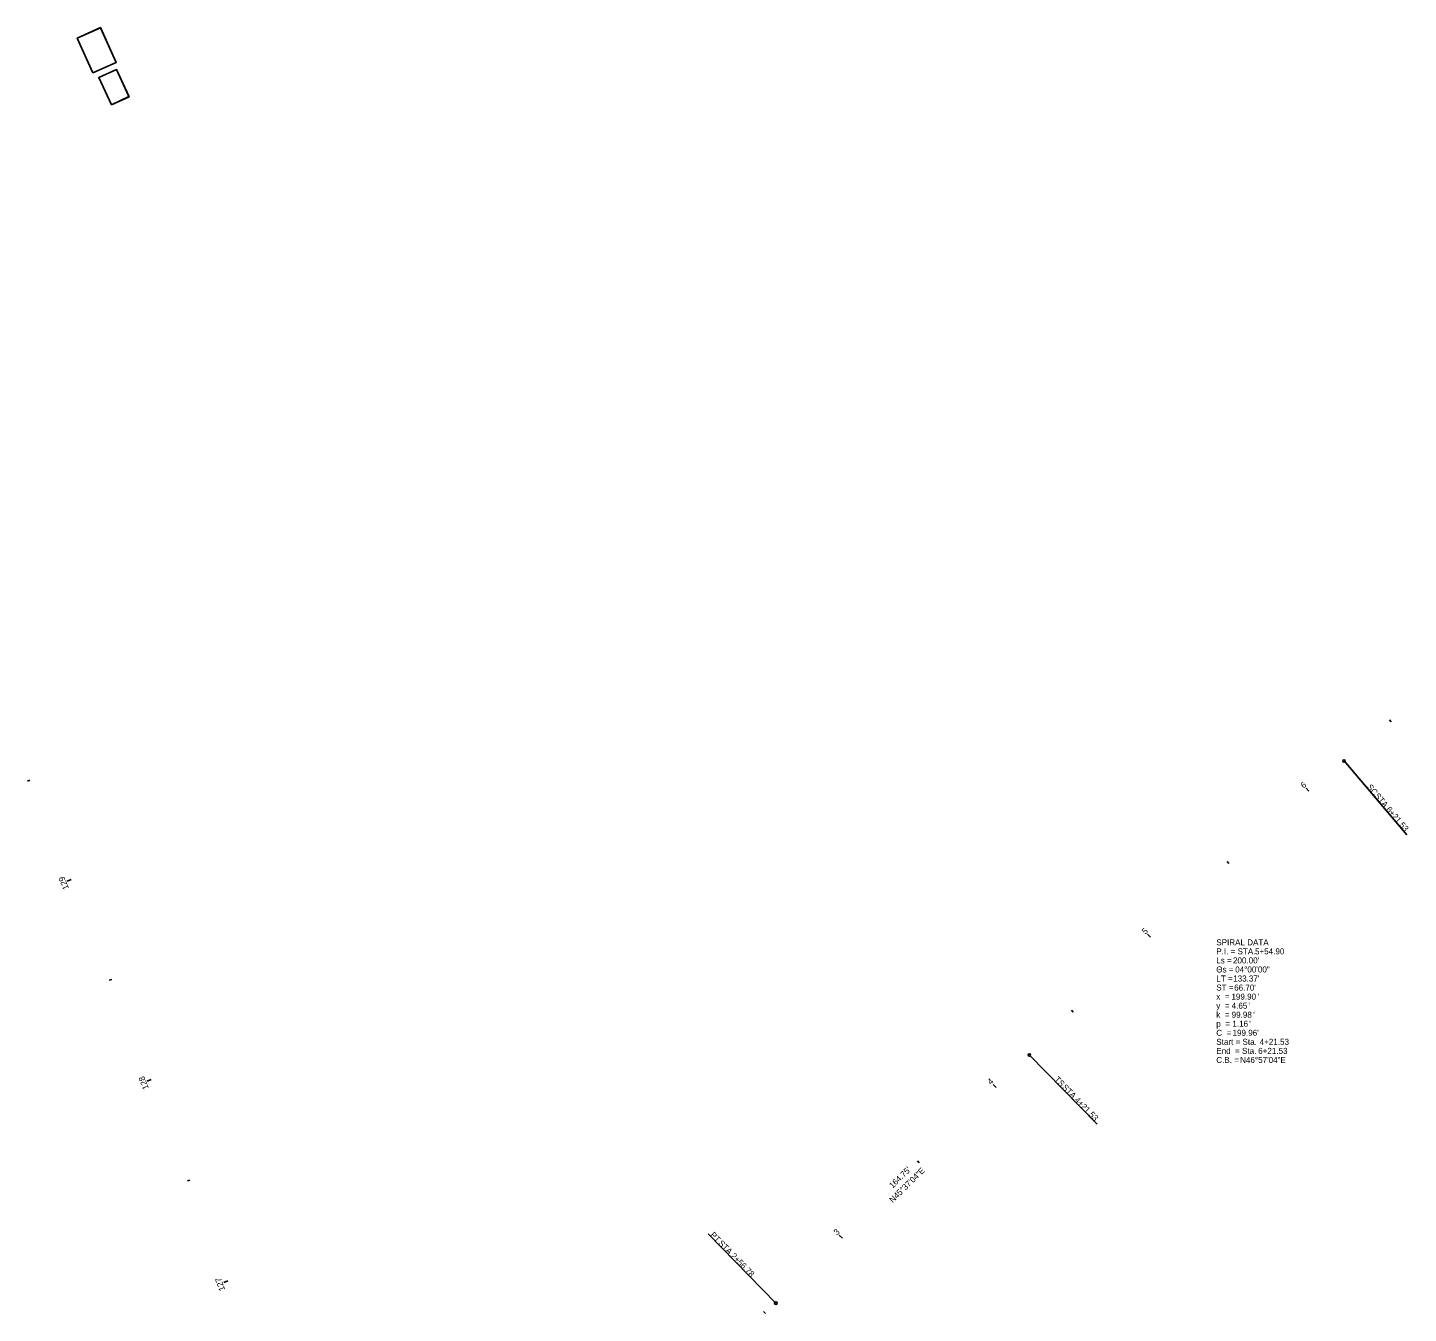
# Model space of a CAD drawing. Extents: x 147805 to 150535, y 565242 to 570329.
# Drawn here: x 149223 to 149864, y 568081 to 568678 of the extents above; entities that cross this region are included whole.
import ezdxf

# ---------------------------------------------------------------- set-up
doc = ezdxf.new("R2010")
doc.units = 0
for name, color, linetype in [('Level 10', 7, 'Continuous'), ('Level 11', 7, 'Continuous'), ('Level 12', 7, 'Continuous'), ('Level 13', 7, 'Continuous'), ('Level 14', 7, 'Continuous'), ('Level 17', 7, 'Continuous'), ('Level 8', 7, 'Continuous'), ('Level 9', 7, 'Continuous')]:
    doc.layers.add(name, color=color, linetype=linetype)

msp = doc.modelspace()

# ---------------------------------------------------------------- linework, layer by layer
at = {"layer": 'Level 10'}
for p, q in [((149834.23, 568337.3), (149863.38, 568303.02)), ((149688.1, 568200.8), (149719.58, 568168.64)), ((149570.36, 568085.57), (149538.88, 568117.73))]:
    msp.add_line(p, q, dxfattribs=at)
for centre in [(149834.23, 568337.3), (149688.1, 568200.8), (149570.36, 568085.57)]:
    msp.add_circle(centre, 0.6, dxfattribs=at)
at = {"layer": 'Level 12'}
for p, q in [((149856.1, 568355.52), (149855.34, 568356.45)), ((149817.93, 568323.23), (149816.61, 568324.73)), ((149780.78, 568289.77), (149779.96, 568290.65)), ((149744.38, 568255.49), (149743, 568256.93)), ((149708.46, 568220.71), (149707.62, 568221.56)), ((149672.72, 568185.74), (149671.32, 568187.17)), ((149636.98, 568150.77), (149636.14, 568151.63)), ((149601.25, 568115.8), (149599.85, 568117.23)), ((149565.5, 568080.84), (149564.66, 568081.71))]:
    msp.add_line(p, q, dxfattribs=at)
at = {"layer": 'Level 14'}
for p, q in [((149245.95, 568672.91), (149256.73, 568677.78)), ((149256.73, 568677.78), (149264.03, 568661.63)), ((149245.95, 568672.91), (149253.25, 568656.76)), ((149253.25, 568656.76), (149264.03, 568661.63)), ((149255.94, 568654.64), (149264.13, 568658.41)), ((149264.13, 568658.41), (149269.97, 568645.73)), ((149255.94, 568654.64), (149261.78, 568641.96)), ((149261.78, 568641.96), (149269.97, 568645.73))]:
    msp.add_line(p, q, dxfattribs=at)
at = {"layer": 'Level 17'}
for points in [[(149253.26, 568656.73), (149245.97, 568672.88), (149256.75, 568677.75), (149264.04, 568661.6)], [(149261.79, 568641.93), (149255.96, 568654.61), (149264.15, 568658.38), (149269.98, 568645.7)]]:
    msp.add_lwpolyline(points, close=True, dxfattribs=at)
at = {"layer": 'Level 8'}
for p, q in [((149224, 568328.43), (149222.9, 568327.96)), ((149243.18, 568282.25), (149241.33, 568281.49)), ((149261.96, 568235.91), (149260.84, 568235.47)), ((149280.32, 568189.41), (149278.46, 568188.68)), ((149298.29, 568142.75), (149297.17, 568142.32)), ((149315.84, 568095.93), (149313.97, 568095.24))]:
    msp.add_line(p, q, dxfattribs=at)

# ---------------------------------------------------------------- texts
at = {"layer": 'Level 10'}
for s, rotation, p in [('SC', 310.38212, (149844.68, 568325.07)), (' STA. ', 310.38212, (149847.5, 568321.74)), ('6+21.53', 310.38212, (149853.54, 568314.64)), ('TS', 314.38212, (149699.47, 568189.24)), (' STA. ', 314.38212, (149702.35, 568186.3)), ('4+21.53', 314.38212, (149708.87, 568179.64)), ('PT', 314.38212, (149539.64, 568117.01)), (' STA. ', 314.38212, (149542.68, 568113.9)), ('2+56.78', 314.38212, (149549.2, 568107.24))]:
    msp.add_text(s, height=2.8, rotation=rotation, dxfattribs=at).set_placement(p)
at = {"layer": 'Level 11'}
for s, p in [('SPIRAL DATA', (149774.9, 568251.71)), ('P.I. = STA. ', (149774.9, 568247.51)), ('Ls = ', (149774.9, 568243.31)), ("200.00'", (149782.65, 568243.31)), ('5+54.90', (149792.89, 568247.51)), ('Θs = ', (149774.9, 568239.11)), ('04°00\'00"', (149783.69, 568239.11)), ('ST = ', (149774.9, 568230.71)), ('LT = ', (149774.9, 568234.91)), ("133.37'", (149782.75, 568234.91)), ("66.70'", (149783.2, 568230.71)), ('x  = ', (149774.9, 568226.51)), ('199.90', (149781.94, 568226.51)), ("'", (149794.19, 568226.51)), ('y  = ', (149774.9, 568222.31)), ('k  = ', (149774.9, 568218.11)), ('4.65', (149782.04, 568222.31)), ('99.98', (149782.04, 568218.11)), ("'", (149789.82, 568222.31)), ("'", (149792.05, 568218.11)), ('C  = ', (149774.9, 568209.71)), ('p  = ', (149774.9, 568213.91)), ('1.16', (149782.38, 568213.91)), ("199.96'", (149782.45, 568209.71)), ("'", (149790.17, 568213.91)), ('Start = Sta. ', (149774.9, 568205.51)), ('4+21.53', (149795.05, 568205.51)), ('C.B. = ', (149774.9, 568197.11)), ('End  = Sta. ', (149774.9, 568201.31)), ('N46°57\'04"E', (149785.97, 568197.11)), ('6+21.53', (149794.36, 568201.31))]:
    msp.add_text(s, height=2.8, dxfattribs=at).set_placement(p)
at = {"layer": 'Level 12'}
for s, rotation, p in [('6', 41.19697, (149815.51, 568324.44)), ('5', 43.76637, (149741.95, 568256.62)), ('4', 44.38212, (149670.22, 568186.8)), ('3', 44.38212, (149598.81, 568116.91))]:
    msp.add_text(s, height=2.8, rotation=rotation, dxfattribs=at).set_placement(p)
at = {"layer": 'Level 13'}
msp.add_text("164.75'", height=2.8, rotation=44.38212, dxfattribs=at).set_placement((149624.61, 568138.71))
at = {"layer": 'Level 8'}
for s, rotation, p in [('129', 112.30386, (149242.13, 568278.23)), ('128', 111.30491, (149279.21, 568185.39)), ('127', 110.30595, (149314.69, 568091.86))]:
    msp.add_text(s, height=2.8, rotation=rotation, dxfattribs=at).set_placement(p)
at = {"layer": 'Level 9'}
msp.add_text('N45°37\'04"E', height=2.8, rotation=44.38212, dxfattribs=at).set_placement((149624.64, 568131.98))

doc.saveas('drawing.dxf')
